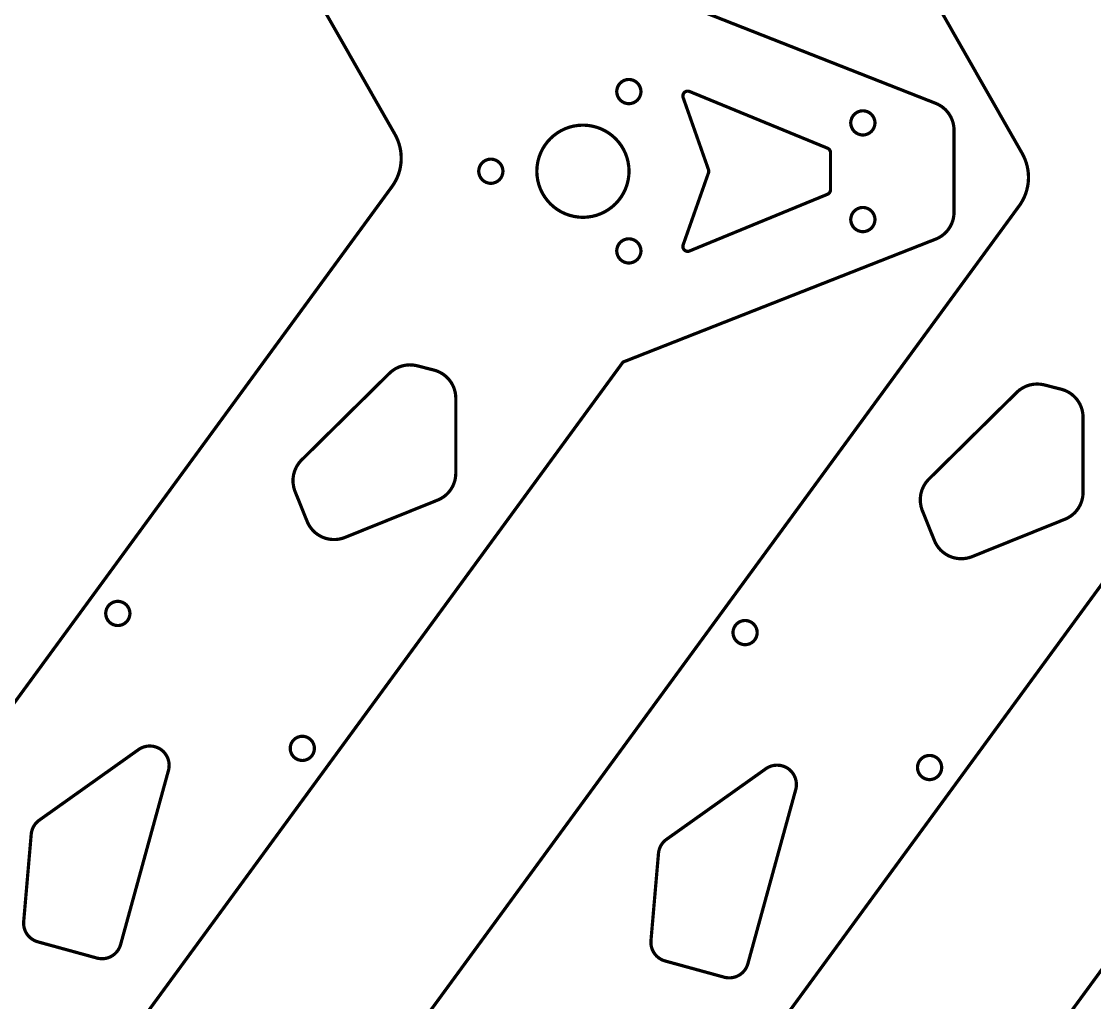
# Model space of a CAD drawing. Extents: x 0 to 578, y 0 to 442.
# Drawn here: x 160.2 to 271.1, y 211.2 to 312.7 of the extents above; entities that cross this region are included whole.
import ezdxf

# ---------------------------------------------------------------- set-up
doc = ezdxf.new("R2010")
doc.units = 0
doc.layers.get('0').update_dxf_attribs({"linetype": 'CONTINUOUS'})

msp = doc.modelspace()

# ---------------------------------------------------------------- linework, layer by layer
at = {"color": 0, "const_width": 0.3333}
for points in [[(1.1853, 25.8522), (198.476, 295.572), (198.531, 295.647), (198.682, 295.876), (198.864, 296.192), (199.021, 296.518), (199.153, 296.851), (199.26, 297.192), (199.343, 297.537), (199.4, 297.888), (199.433, 298.242), (199.44, 298.596), (199.422, 298.95), (199.379, 299.304), (199.311, 299.654), (199.218, 300), (199.099, 300.342), (198.954, 300.675), (198.829, 300.921), (198.785, 301.001), (128.6, 424.089)], [(96.1557, 65.0192), (263.349, 293.592), (263.403, 293.665), (263.554, 293.896), (263.736, 294.211), (263.893, 294.536), (264.025, 294.871), (264.132, 295.211), (264.215, 295.557), (264.272, 295.907), (264.306, 296.261), (264.313, 296.615), (264.294, 296.969), (264.251, 297.322), (264.183, 297.674), (264.09, 298.019), (263.971, 298.361), (263.826, 298.694), (263.701, 298.94), (263.657, 299.021), (193.472, 422.108)], [(161.028, 63.0382), (328.221, 291.611), (328.275, 291.685), (328.426, 291.915), (328.608, 292.231), (328.765, 292.556), (328.897, 292.889), (329.004, 293.231), (329.088, 293.576), (329.144, 293.926), (329.178, 294.279), (329.185, 294.635), (329.167, 294.989), (329.124, 295.342), (329.056, 295.693), (328.963, 296.039), (328.843, 296.379), (328.699, 296.714), (328.574, 296.96), (328.529, 297.039), (258.344, 420.126)], [(224.783, 315.969), (254.711, 304.2), (254.764, 304.179), (254.921, 304.108), (255.122, 304.001), (255.313, 303.881), (255.492, 303.747), (255.661, 303.601), (255.817, 303.444), (255.961, 303.276), (256.093, 303.097), (256.21, 302.911), (256.314, 302.715), (256.403, 302.511), (256.478, 302.301), (256.536, 302.086), (256.578, 301.864), (256.604, 301.638), (256.612, 301.467), (256.612, 301.408), (256.612, 292.942), (256.612, 292.883), (256.604, 292.711), (256.578, 292.486), (256.536, 292.264), (256.478, 292.049), (256.403, 291.839), (256.314, 291.635), (256.21, 291.439), (256.093, 291.253), (255.961, 291.074), (255.817, 290.906), (255.661, 290.749), (255.492, 290.603), (255.313, 290.469), (255.122, 290.349), (254.921, 290.242), (254.764, 290.171), (254.711, 290.15), (222.378, 277.435), (25.399, 8.1406)], [(287.25, 275.454), (120.369, 47.3076)]]:
    msp.add_lwpolyline(points, dxfattribs=at)
at = {"color": 0}
for points in [[(1.1853, 25.8522), (198.476, 295.572), (198.531, 295.647), (198.682, 295.876), (198.864, 296.192), (199.021, 296.518), (199.153, 296.851), (199.26, 297.192), (199.343, 297.537), (199.4, 297.888), (199.433, 298.242), (199.44, 298.596), (199.422, 298.95), (199.379, 299.304), (199.311, 299.654), (199.218, 300), (199.099, 300.342), (198.954, 300.675), (198.829, 300.921), (198.785, 301.001), (128.6, 424.089)], [(96.1557, 65.0192), (263.349, 293.592), (263.403, 293.665), (263.554, 293.896), (263.736, 294.211), (263.893, 294.536), (264.025, 294.871), (264.132, 295.211), (264.215, 295.557), (264.272, 295.907), (264.306, 296.261), (264.313, 296.615), (264.294, 296.969), (264.251, 297.322), (264.183, 297.674), (264.09, 298.019), (263.971, 298.361), (263.826, 298.694), (263.701, 298.94), (263.657, 299.021), (193.472, 422.108)], [(161.028, 63.0382), (328.221, 291.611), (328.275, 291.685), (328.426, 291.915), (328.608, 292.231), (328.765, 292.556), (328.897, 292.889), (329.004, 293.231), (329.088, 293.576), (329.144, 293.926), (329.178, 294.279), (329.185, 294.635), (329.167, 294.989), (329.124, 295.342), (329.056, 295.693), (328.963, 296.039), (328.843, 296.379), (328.699, 296.714), (328.574, 296.96), (328.529, 297.039), (258.344, 420.126)], [(224.783, 315.969), (254.711, 304.2), (254.764, 304.179), (254.921, 304.108), (255.122, 304.001), (255.313, 303.881), (255.492, 303.747), (255.661, 303.601), (255.817, 303.444), (255.961, 303.276), (256.093, 303.097), (256.21, 302.911), (256.314, 302.715), (256.403, 302.511), (256.478, 302.301), (256.536, 302.086), (256.578, 301.864), (256.604, 301.638), (256.612, 301.467), (256.612, 301.408), (256.612, 292.942), (256.612, 292.883), (256.604, 292.711), (256.578, 292.486), (256.536, 292.264), (256.478, 292.049), (256.403, 291.839), (256.314, 291.635), (256.21, 291.439), (256.093, 291.253), (255.961, 291.074), (255.817, 290.906), (255.661, 290.749), (255.492, 290.603), (255.313, 290.469), (255.122, 290.349), (254.921, 290.242), (254.764, 290.171), (254.711, 290.15), (222.378, 277.435), (25.399, 8.1406)], [(287.25, 275.454), (120.369, 47.3076)]]:
    msp.add_lwpolyline(points, dxfattribs=at)
at = {"color": 0, "const_width": 0.3333}
for points in [[(224.231, 305.415), (224.231, 305.351), (224.206, 305.162), (224.133, 304.928), (224.018, 304.717), (223.865, 304.531), (223.679, 304.378), (223.468, 304.263), (223.233, 304.19), (223.044, 304.165), (222.981, 304.165), (222.918, 304.165), (222.729, 304.19), (222.494, 304.263), (222.282, 304.378), (222.097, 304.531), (221.944, 304.717), (221.829, 304.928), (221.757, 305.162), (221.731, 305.351), (221.731, 305.415), (221.731, 305.478), (221.757, 305.667), (221.829, 305.901), (221.944, 306.114), (222.097, 306.299), (222.282, 306.451), (222.494, 306.567), (222.729, 306.639), (222.918, 306.665), (222.981, 306.665), (223.044, 306.665), (223.233, 306.639), (223.468, 306.567), (223.679, 306.451), (223.865, 306.299), (224.018, 306.114), (224.133, 305.901), (224.206, 305.667), (224.231, 305.478), (224.231, 305.415)], [(229.258, 305.424), (229.225, 305.438), (229.118, 305.458), (228.976, 305.453), (228.842, 305.407), (228.75, 305.349), (228.724, 305.324), (228.699, 305.3), (228.635, 305.21), (228.582, 305.079), (228.568, 304.938), (228.585, 304.829), (228.596, 304.796), (231.218, 297.34), (231.228, 297.314), (231.246, 297.175), (231.228, 297.036), (231.218, 297.008), (228.596, 289.554), (228.585, 289.521), (228.568, 289.412), (228.582, 289.271), (228.635, 289.139), (228.699, 289.05), (228.724, 289.026), (228.75, 289.001), (228.842, 288.943), (228.976, 288.897), (229.118, 288.89), (229.225, 288.912), (229.258, 288.926), (243.528, 294.792), (243.561, 294.806), (243.654, 294.867), (243.753, 294.975), (243.815, 295.107), (243.838, 295.217), (243.838, 295.254), (243.838, 299.096), (243.838, 299.133), (243.815, 299.243), (243.753, 299.375), (243.654, 299.482), (243.561, 299.544), (243.528, 299.558), (229.258, 305.424)], [(248.433, 302.175), (248.433, 302.112), (248.408, 301.924), (248.335, 301.689), (248.219, 301.476), (248.067, 301.292), (247.882, 301.139), (247.669, 301.024), (247.435, 300.95), (247.246, 300.925), (247.183, 300.925), (247.119, 300.925), (246.931, 300.95), (246.696, 301.024), (246.485, 301.139), (246.299, 301.292), (246.147, 301.476), (246.032, 301.689), (245.958, 301.924), (245.933, 302.112), (245.933, 302.175), (245.933, 302.237), (245.958, 302.426), (246.032, 302.661), (246.147, 302.874), (246.299, 303.058), (246.485, 303.211), (246.696, 303.326), (246.931, 303.4), (247.119, 303.425), (247.183, 303.425), (247.246, 303.425), (247.435, 303.4), (247.669, 303.326), (247.882, 303.211), (248.067, 303.058), (248.219, 302.874), (248.335, 302.661), (248.408, 302.426), (248.433, 302.237), (248.433, 302.175)], [(222.999, 297.175), (222.999, 297.053), (222.974, 296.688), (222.901, 296.215), (222.783, 295.758), (222.624, 295.321), (222.422, 294.904), (222.185, 294.511), (221.91, 294.144), (221.603, 293.806), (221.264, 293.499), (220.897, 293.224), (220.504, 292.985), (220.087, 292.785), (219.65, 292.624), (219.193, 292.507), (218.721, 292.435), (218.354, 292.41), (218.233, 292.41), (218.111, 292.41), (217.746, 292.435), (217.272, 292.507), (216.817, 292.624), (216.378, 292.785), (215.961, 292.985), (215.569, 293.224), (215.201, 293.499), (214.864, 293.806), (214.556, 294.144), (214.282, 294.511), (214.043, 294.904), (213.843, 295.321), (213.682, 295.758), (213.565, 296.215), (213.493, 296.688), (213.468, 297.053), (213.468, 297.175), (213.468, 297.297), (213.493, 297.662), (213.565, 298.135), (213.682, 298.592), (213.843, 299.029), (214.043, 299.446), (214.282, 299.839), (214.556, 300.206), (214.864, 300.544), (215.201, 300.851), (215.569, 301.126), (215.961, 301.365), (216.378, 301.565), (216.817, 301.726), (217.272, 301.843), (217.746, 301.915), (218.111, 301.94), (218.233, 301.94), (218.354, 301.94), (218.721, 301.915), (219.193, 301.843), (219.65, 301.726), (220.087, 301.565), (220.504, 301.365), (220.897, 301.126), (221.264, 300.851), (221.603, 300.544), (221.91, 300.206), (222.185, 299.839), (222.422, 299.446), (222.624, 299.029), (222.783, 298.592), (222.901, 298.135), (222.974, 297.662), (222.999, 297.297), (222.999, 297.175)], [(209.958, 297.175), (209.958, 297.112), (209.933, 296.924), (209.861, 296.689), (209.746, 296.476), (209.593, 296.292), (209.408, 296.139), (209.196, 296.024), (208.961, 295.95), (208.772, 295.925), (208.708, 295.925), (208.646, 295.925), (208.457, 295.95), (208.222, 296.024), (208.01, 296.139), (207.825, 296.292), (207.672, 296.476), (207.557, 296.689), (207.485, 296.924), (207.458, 297.112), (207.458, 297.175), (207.458, 297.237), (207.485, 297.426), (207.557, 297.661), (207.672, 297.874), (207.825, 298.058), (208.01, 298.211), (208.222, 298.326), (208.457, 298.4), (208.646, 298.425), (208.708, 298.425), (208.772, 298.425), (208.961, 298.4), (209.196, 298.326), (209.408, 298.211), (209.593, 298.058), (209.746, 297.874), (209.861, 297.661), (209.933, 297.426), (209.958, 297.237), (209.958, 297.175)], [(248.433, 292.175), (248.433, 292.112), (248.408, 291.924), (248.335, 291.689), (248.219, 291.476), (248.067, 291.292), (247.882, 291.139), (247.669, 291.024), (247.435, 290.95), (247.246, 290.925), (247.183, 290.925), (247.119, 290.925), (246.931, 290.95), (246.696, 291.024), (246.485, 291.139), (246.299, 291.292), (246.147, 291.476), (246.032, 291.689), (245.958, 291.924), (245.933, 292.112), (245.933, 292.175), (245.933, 292.237), (245.958, 292.426), (246.032, 292.661), (246.147, 292.874), (246.299, 293.058), (246.485, 293.211), (246.696, 293.326), (246.931, 293.4), (247.119, 293.425), (247.183, 293.425), (247.246, 293.425), (247.435, 293.4), (247.669, 293.326), (247.882, 293.211), (248.067, 293.058), (248.219, 292.874), (248.335, 292.661), (248.408, 292.426), (248.433, 292.237), (248.433, 292.175)], [(224.231, 288.935), (224.231, 288.872), (224.206, 288.683), (224.133, 288.449), (224.018, 288.236), (223.865, 288.051), (223.679, 287.899), (223.468, 287.783), (223.233, 287.71), (223.044, 287.685), (222.981, 287.685), (222.918, 287.685), (222.729, 287.71), (222.494, 287.783), (222.282, 287.899), (222.097, 288.051), (221.944, 288.236), (221.829, 288.449), (221.757, 288.683), (221.731, 288.872), (221.731, 288.935), (221.731, 288.997), (221.757, 289.188), (221.829, 289.421), (221.944, 289.633), (222.097, 289.819), (222.282, 289.971), (222.494, 290.086), (222.729, 290.16), (222.918, 290.185), (222.981, 290.185), (223.044, 290.185), (223.233, 290.16), (223.468, 290.086), (223.679, 289.971), (223.865, 289.819), (224.018, 289.633), (224.133, 289.421), (224.206, 289.188), (224.231, 288.997), (224.231, 288.935)], [(201.079, 277.053), (200.985, 277.078), (200.694, 277.125), (200.31, 277.146), (199.926, 277.118), (199.553, 277.043), (199.192, 276.919), (198.847, 276.751), (198.525, 276.537), (198.299, 276.35), (198.229, 276.282), (189.139, 267.308), (189.058, 267.229), (188.843, 266.971), (188.606, 266.599), (188.428, 266.2), (188.308, 265.782), (188.251, 265.351), (188.257, 264.915), (188.328, 264.479), (188.421, 264.156), (188.462, 264.053), (189.71, 260.957), (189.737, 260.888), (189.835, 260.688), (189.983, 260.433), (190.156, 260.196), (190.35, 259.978), (190.565, 259.778), (190.799, 259.601), (191.05, 259.447), (191.249, 259.346), (191.317, 259.317), (191.386, 259.289), (191.596, 259.214), (191.881, 259.14), (192.171, 259.094), (192.462, 259.078), (192.756, 259.089), (193.046, 259.129), (193.333, 259.197), (193.544, 259.267), (193.614, 259.294), (203.204, 263.157), (203.257, 263.178), (203.413, 263.25), (203.611, 263.358), (203.8, 263.479), (203.978, 263.612), (204.144, 263.758), (204.299, 263.915), (204.44, 264.083), (204.571, 264.261), (204.686, 264.447), (204.789, 264.642), (204.876, 264.844), (204.95, 265.053), (205.008, 265.268), (205.05, 265.487), (205.075, 265.713), (205.085, 265.883), (205.085, 265.94), (205.085, 273.7), (205.085, 273.764), (205.074, 273.954), (205.042, 274.204), (204.989, 274.449), (204.918, 274.685), (204.828, 274.912), (204.719, 275.132), (204.594, 275.342), (204.453, 275.54), (204.296, 275.726), (204.125, 275.899), (203.939, 276.058), (203.74, 276.201), (203.528, 276.329), (203.306, 276.44), (203.071, 276.533), (202.889, 276.59), (202.826, 276.607), (201.079, 277.053)], [(265.951, 275.072), (265.857, 275.096), (265.567, 275.144), (265.182, 275.165), (264.799, 275.138), (264.425, 275.061), (264.064, 274.939), (263.719, 274.769), (263.397, 274.557), (263.171, 274.369), (263.101, 274.3), (254.011, 265.328), (253.931, 265.249), (253.715, 264.989), (253.478, 264.618), (253.3, 264.219), (253.181, 263.801), (253.124, 263.371), (253.129, 262.935), (253.199, 262.499), (253.293, 262.175), (253.335, 262.071), (254.582, 258.976), (254.61, 258.907), (254.707, 258.707), (254.856, 258.453), (255.028, 258.215), (255.222, 257.996), (255.438, 257.797), (255.671, 257.621), (255.922, 257.467), (256.121, 257.365), (256.189, 257.336), (256.257, 257.307), (256.468, 257.233), (256.753, 257.16), (257.043, 257.114), (257.335, 257.097), (257.628, 257.108), (257.918, 257.149), (258.206, 257.217), (258.417, 257.286), (258.486, 257.314), (268.076, 261.176), (268.129, 261.197), (268.285, 261.269), (268.483, 261.376), (268.672, 261.499), (268.85, 261.632), (269.015, 261.778), (269.171, 261.935), (269.313, 262.103), (269.443, 262.281), (269.558, 262.467), (269.661, 262.661), (269.749, 262.864), (269.822, 263.072), (269.881, 263.287), (269.922, 263.507), (269.947, 263.731), (269.956, 263.903), (269.956, 263.96), (269.956, 271.719), (269.956, 271.783), (269.946, 271.974), (269.914, 272.224), (269.861, 272.467), (269.79, 272.704), (269.7, 272.932), (269.592, 273.151), (269.467, 273.361), (269.325, 273.56), (269.168, 273.746), (268.997, 273.918), (268.811, 274.078), (268.612, 274.221), (268.4, 274.349), (268.178, 274.46), (267.943, 274.553), (267.761, 274.61), (267.699, 274.625), (265.951, 275.072)], [(171.382, 251.435), (171.382, 251.372), (171.356, 251.183), (171.283, 250.949), (171.168, 250.736), (171.015, 250.551), (170.831, 250.399), (170.618, 250.283), (170.383, 250.211), (170.194, 250.185), (170.132, 250.185), (170.068, 250.185), (169.879, 250.211), (169.644, 250.283), (169.432, 250.399), (169.247, 250.551), (169.094, 250.736), (168.979, 250.949), (168.907, 251.183), (168.882, 251.372), (168.882, 251.435), (168.882, 251.499), (168.907, 251.688), (168.979, 251.922), (169.094, 252.135), (169.247, 252.319), (169.432, 252.472), (169.644, 252.588), (169.879, 252.66), (170.068, 252.685), (170.132, 252.685), (170.194, 252.685), (170.383, 252.66), (170.618, 252.588), (170.831, 252.472), (171.015, 252.319), (171.168, 252.135), (171.283, 251.922), (171.356, 251.688), (171.382, 251.499), (171.382, 251.435)], [(236.254, 249.454), (236.254, 249.392), (236.228, 249.203), (236.156, 248.968), (236.04, 248.756), (235.888, 248.571), (235.703, 248.418), (235.49, 248.303), (235.256, 248.229), (235.067, 248.204), (235.004, 248.204), (234.94, 248.204), (234.751, 248.229), (234.517, 248.303), (234.304, 248.418), (234.119, 248.571), (233.967, 248.756), (233.851, 248.968), (233.779, 249.203), (233.754, 249.392), (233.754, 249.454), (233.754, 249.518), (233.779, 249.707), (233.851, 249.94), (233.967, 250.153), (234.119, 250.339), (234.304, 250.49), (234.517, 250.606), (234.751, 250.679), (234.94, 250.704), (235.004, 250.704), (235.067, 250.704), (235.256, 250.679), (235.49, 250.606), (235.703, 250.49), (235.888, 250.339), (236.04, 250.153), (236.156, 249.94), (236.228, 249.707), (236.254, 249.518), (236.254, 249.454)], [(190.462, 237.479), (190.462, 237.415), (190.436, 237.226), (190.364, 236.992), (190.249, 236.779), (190.096, 236.594), (189.911, 236.442), (189.699, 236.326), (189.464, 236.254), (189.275, 236.229), (189.212, 236.229), (189.149, 236.229), (188.96, 236.254), (188.725, 236.326), (188.513, 236.442), (188.328, 236.594), (188.175, 236.779), (188.06, 236.992), (187.987, 237.226), (187.962, 237.415), (187.962, 237.479), (187.962, 237.542), (187.987, 237.731), (188.06, 237.965), (188.175, 238.178), (188.328, 238.362), (188.513, 238.515), (188.725, 238.631), (188.96, 238.703), (189.149, 238.729), (189.212, 238.729), (189.275, 238.729), (189.464, 238.703), (189.699, 238.631), (189.911, 238.515), (190.096, 238.362), (190.249, 238.178), (190.364, 237.965), (190.436, 237.731), (190.462, 237.542), (190.462, 237.479)], [(162.008, 230.051), (161.964, 230.021), (161.837, 229.915), (161.683, 229.763), (161.547, 229.594), (161.431, 229.414), (161.335, 229.222), (161.258, 229.021), (161.206, 228.81), (161.179, 228.647), (161.175, 228.593), (160.397, 219.569), (160.393, 219.525), (160.39, 219.39), (160.399, 219.214), (160.422, 219.042), (160.46, 218.872), (160.513, 218.708), (160.578, 218.55), (160.657, 218.399), (160.749, 218.256), (160.851, 218.119), (160.967, 217.993), (161.092, 217.876), (161.228, 217.771), (161.372, 217.676), (161.526, 217.594), (161.689, 217.525), (161.817, 217.482), (161.86, 217.469), (167.962, 215.793), (168.011, 215.779), (168.163, 215.749), (168.361, 215.725), (168.56, 215.722), (168.754, 215.737), (168.946, 215.772), (169.131, 215.826), (169.31, 215.896), (169.481, 215.983), (169.643, 216.086), (169.794, 216.204), (169.935, 216.336), (170.063, 216.482), (170.176, 216.642), (170.275, 216.814), (170.357, 216.997), (170.407, 217.142), (170.421, 217.192), (175.368, 235.194), (175.389, 235.271), (175.428, 235.503), (175.439, 235.81), (175.403, 236.111), (175.321, 236.403), (175.197, 236.679), (175.032, 236.935), (174.828, 237.165), (174.65, 237.319), (174.586, 237.364), (174.522, 237.408), (174.317, 237.522), (174.031, 237.636), (173.735, 237.703), (173.432, 237.725), (173.131, 237.701), (172.835, 237.632), (172.55, 237.517), (172.344, 237.4), (172.281, 237.356), (162.008, 230.051)], [(255.335, 235.497), (255.335, 235.435), (255.308, 235.246), (255.236, 235.011), (255.121, 234.799), (254.968, 234.614), (254.783, 234.461), (254.571, 234.346), (254.336, 234.274), (254.147, 234.247), (254.085, 234.247), (254.021, 234.247), (253.832, 234.274), (253.597, 234.346), (253.385, 234.461), (253.2, 234.614), (253.047, 234.799), (252.932, 235.011), (252.86, 235.246), (252.835, 235.435), (252.835, 235.497), (252.835, 235.561), (252.86, 235.75), (252.932, 235.985), (253.047, 236.197), (253.2, 236.382), (253.385, 236.535), (253.597, 236.65), (253.832, 236.722), (254.021, 236.747), (254.085, 236.747), (254.147, 236.747), (254.336, 236.722), (254.571, 236.65), (254.783, 236.535), (254.968, 236.382), (255.121, 236.197), (255.236, 235.985), (255.308, 235.75), (255.335, 235.561), (255.335, 235.497)], [(226.881, 228.071), (226.836, 228.039), (226.71, 227.935), (226.556, 227.782), (226.419, 227.614), (226.303, 227.433), (226.207, 227.242), (226.131, 227.039), (226.078, 226.829), (226.051, 226.667), (226.047, 226.612), (225.269, 217.589), (225.265, 217.544), (225.263, 217.41), (225.271, 217.233), (225.294, 217.06), (225.332, 216.892), (225.385, 216.728), (225.45, 216.569), (225.529, 216.418), (225.621, 216.275), (225.724, 216.139), (225.839, 216.013), (225.964, 215.896), (226.1, 215.79), (226.244, 215.696), (226.399, 215.612), (226.561, 215.544), (226.689, 215.501), (226.732, 215.489), (232.835, 213.813), (232.883, 213.799), (233.035, 213.768), (233.233, 213.744), (233.432, 213.742), (233.626, 213.757), (233.818, 213.792), (234.003, 213.844), (234.182, 213.915), (234.353, 214.001), (234.515, 214.104), (234.667, 214.222), (234.807, 214.356), (234.935, 214.501), (235.049, 214.661), (235.147, 214.832), (235.229, 215.017), (235.279, 215.161), (235.293, 215.211), (240.24, 233.214), (240.261, 233.289), (240.3, 233.522), (240.31, 233.829), (240.275, 234.131), (240.193, 234.422), (240.069, 234.699), (239.904, 234.954), (239.7, 235.183), (239.522, 235.338), (239.458, 235.383), (239.394, 235.428), (239.189, 235.542), (238.903, 235.656), (238.607, 235.722), (238.304, 235.744), (238.003, 235.721), (237.707, 235.65), (237.422, 235.535), (237.217, 235.419), (237.153, 235.374), (226.881, 228.071)]]:
    msp.add_lwpolyline(points, close=True, dxfattribs=at)
at = {"color": 0}
for points in [[(224.231, 305.415), (224.231, 305.351), (224.206, 305.162), (224.133, 304.928), (224.018, 304.717), (223.865, 304.531), (223.679, 304.378), (223.468, 304.263), (223.233, 304.19), (223.044, 304.165), (222.981, 304.165), (222.918, 304.165), (222.729, 304.19), (222.494, 304.263), (222.282, 304.378), (222.097, 304.531), (221.944, 304.717), (221.829, 304.928), (221.757, 305.162), (221.731, 305.351), (221.731, 305.415), (221.731, 305.478), (221.757, 305.667), (221.829, 305.901), (221.944, 306.114), (222.097, 306.299), (222.282, 306.451), (222.494, 306.567), (222.729, 306.639), (222.918, 306.665), (222.981, 306.665), (223.044, 306.665), (223.233, 306.639), (223.468, 306.567), (223.679, 306.451), (223.865, 306.299), (224.018, 306.114), (224.133, 305.901), (224.206, 305.667), (224.231, 305.478), (224.231, 305.415)], [(229.258, 305.424), (229.225, 305.438), (229.118, 305.458), (228.976, 305.453), (228.842, 305.407), (228.75, 305.349), (228.724, 305.324), (228.699, 305.3), (228.635, 305.21), (228.582, 305.079), (228.568, 304.938), (228.585, 304.829), (228.596, 304.796), (231.218, 297.34), (231.228, 297.314), (231.246, 297.175), (231.228, 297.036), (231.218, 297.008), (228.596, 289.554), (228.585, 289.521), (228.568, 289.412), (228.582, 289.271), (228.635, 289.139), (228.699, 289.05), (228.724, 289.026), (228.75, 289.001), (228.842, 288.943), (228.976, 288.897), (229.118, 288.89), (229.225, 288.912), (229.258, 288.926), (243.528, 294.792), (243.561, 294.806), (243.654, 294.867), (243.753, 294.975), (243.815, 295.107), (243.838, 295.217), (243.838, 295.254), (243.838, 299.096), (243.838, 299.133), (243.815, 299.243), (243.753, 299.375), (243.654, 299.482), (243.561, 299.544), (243.528, 299.558), (229.258, 305.424)], [(248.433, 302.175), (248.433, 302.112), (248.408, 301.924), (248.335, 301.689), (248.219, 301.476), (248.067, 301.292), (247.882, 301.139), (247.669, 301.024), (247.435, 300.95), (247.246, 300.925), (247.183, 300.925), (247.119, 300.925), (246.931, 300.95), (246.696, 301.024), (246.485, 301.139), (246.299, 301.292), (246.147, 301.476), (246.032, 301.689), (245.958, 301.924), (245.933, 302.112), (245.933, 302.175), (245.933, 302.237), (245.958, 302.426), (246.032, 302.661), (246.147, 302.874), (246.299, 303.058), (246.485, 303.211), (246.696, 303.326), (246.931, 303.4), (247.119, 303.425), (247.183, 303.425), (247.246, 303.425), (247.435, 303.4), (247.669, 303.326), (247.882, 303.211), (248.067, 303.058), (248.219, 302.874), (248.335, 302.661), (248.408, 302.426), (248.433, 302.237), (248.433, 302.175)], [(222.999, 297.175), (222.999, 297.053), (222.974, 296.688), (222.901, 296.215), (222.783, 295.758), (222.624, 295.321), (222.422, 294.904), (222.185, 294.511), (221.91, 294.144), (221.603, 293.806), (221.264, 293.499), (220.897, 293.224), (220.504, 292.985), (220.087, 292.785), (219.65, 292.624), (219.193, 292.507), (218.721, 292.435), (218.354, 292.41), (218.233, 292.41), (218.111, 292.41), (217.746, 292.435), (217.272, 292.507), (216.817, 292.624), (216.378, 292.785), (215.961, 292.985), (215.569, 293.224), (215.201, 293.499), (214.864, 293.806), (214.556, 294.144), (214.282, 294.511), (214.043, 294.904), (213.843, 295.321), (213.682, 295.758), (213.565, 296.215), (213.493, 296.688), (213.468, 297.053), (213.468, 297.175), (213.468, 297.297), (213.493, 297.662), (213.565, 298.135), (213.682, 298.592), (213.843, 299.029), (214.043, 299.446), (214.282, 299.839), (214.556, 300.206), (214.864, 300.544), (215.201, 300.851), (215.569, 301.126), (215.961, 301.365), (216.378, 301.565), (216.817, 301.726), (217.272, 301.843), (217.746, 301.915), (218.111, 301.94), (218.233, 301.94), (218.354, 301.94), (218.721, 301.915), (219.193, 301.843), (219.65, 301.726), (220.087, 301.565), (220.504, 301.365), (220.897, 301.126), (221.264, 300.851), (221.603, 300.544), (221.91, 300.206), (222.185, 299.839), (222.422, 299.446), (222.624, 299.029), (222.783, 298.592), (222.901, 298.135), (222.974, 297.662), (222.999, 297.297), (222.999, 297.175)], [(209.958, 297.175), (209.958, 297.112), (209.933, 296.924), (209.861, 296.689), (209.746, 296.476), (209.593, 296.292), (209.408, 296.139), (209.196, 296.024), (208.961, 295.95), (208.772, 295.925), (208.708, 295.925), (208.646, 295.925), (208.457, 295.95), (208.222, 296.024), (208.01, 296.139), (207.825, 296.292), (207.672, 296.476), (207.557, 296.689), (207.485, 296.924), (207.458, 297.112), (207.458, 297.175), (207.458, 297.237), (207.485, 297.426), (207.557, 297.661), (207.672, 297.874), (207.825, 298.058), (208.01, 298.211), (208.222, 298.326), (208.457, 298.4), (208.646, 298.425), (208.708, 298.425), (208.772, 298.425), (208.961, 298.4), (209.196, 298.326), (209.408, 298.211), (209.593, 298.058), (209.746, 297.874), (209.861, 297.661), (209.933, 297.426), (209.958, 297.237), (209.958, 297.175)], [(248.433, 292.175), (248.433, 292.112), (248.408, 291.924), (248.335, 291.689), (248.219, 291.476), (248.067, 291.292), (247.882, 291.139), (247.669, 291.024), (247.435, 290.95), (247.246, 290.925), (247.183, 290.925), (247.119, 290.925), (246.931, 290.95), (246.696, 291.024), (246.485, 291.139), (246.299, 291.292), (246.147, 291.476), (246.032, 291.689), (245.958, 291.924), (245.933, 292.112), (245.933, 292.175), (245.933, 292.237), (245.958, 292.426), (246.032, 292.661), (246.147, 292.874), (246.299, 293.058), (246.485, 293.211), (246.696, 293.326), (246.931, 293.4), (247.119, 293.425), (247.183, 293.425), (247.246, 293.425), (247.435, 293.4), (247.669, 293.326), (247.882, 293.211), (248.067, 293.058), (248.219, 292.874), (248.335, 292.661), (248.408, 292.426), (248.433, 292.237), (248.433, 292.175)], [(224.231, 288.935), (224.231, 288.872), (224.206, 288.683), (224.133, 288.449), (224.018, 288.236), (223.865, 288.051), (223.679, 287.899), (223.468, 287.783), (223.233, 287.71), (223.044, 287.685), (222.981, 287.685), (222.918, 287.685), (222.729, 287.71), (222.494, 287.783), (222.282, 287.899), (222.097, 288.051), (221.944, 288.236), (221.829, 288.449), (221.757, 288.683), (221.731, 288.872), (221.731, 288.935), (221.731, 288.997), (221.757, 289.188), (221.829, 289.421), (221.944, 289.633), (222.097, 289.819), (222.282, 289.971), (222.494, 290.086), (222.729, 290.16), (222.918, 290.185), (222.981, 290.185), (223.044, 290.185), (223.233, 290.16), (223.468, 290.086), (223.679, 289.971), (223.865, 289.819), (224.018, 289.633), (224.133, 289.421), (224.206, 289.188), (224.231, 288.997), (224.231, 288.935)], [(201.079, 277.053), (200.985, 277.078), (200.694, 277.125), (200.31, 277.146), (199.926, 277.118), (199.553, 277.043), (199.192, 276.919), (198.847, 276.751), (198.525, 276.537), (198.299, 276.35), (198.229, 276.282), (189.139, 267.308), (189.058, 267.229), (188.843, 266.971), (188.606, 266.599), (188.428, 266.2), (188.308, 265.782), (188.251, 265.351), (188.257, 264.915), (188.328, 264.479), (188.421, 264.156), (188.462, 264.053), (189.71, 260.957), (189.737, 260.888), (189.835, 260.688), (189.983, 260.433), (190.156, 260.196), (190.35, 259.978), (190.565, 259.778), (190.799, 259.601), (191.05, 259.447), (191.249, 259.346), (191.317, 259.317), (191.386, 259.289), (191.596, 259.214), (191.881, 259.14), (192.171, 259.094), (192.462, 259.078), (192.756, 259.089), (193.046, 259.129), (193.333, 259.197), (193.544, 259.267), (193.614, 259.294), (203.204, 263.157), (203.257, 263.178), (203.413, 263.25), (203.611, 263.358), (203.8, 263.479), (203.978, 263.612), (204.144, 263.758), (204.299, 263.915), (204.44, 264.083), (204.571, 264.261), (204.686, 264.447), (204.789, 264.642), (204.876, 264.844), (204.95, 265.053), (205.008, 265.268), (205.05, 265.487), (205.075, 265.713), (205.085, 265.883), (205.085, 265.94), (205.085, 273.7), (205.085, 273.764), (205.074, 273.954), (205.042, 274.204), (204.989, 274.449), (204.918, 274.685), (204.828, 274.912), (204.719, 275.132), (204.594, 275.342), (204.453, 275.54), (204.296, 275.726), (204.125, 275.899), (203.939, 276.058), (203.74, 276.201), (203.528, 276.329), (203.306, 276.44), (203.071, 276.533), (202.889, 276.59), (202.826, 276.607), (201.079, 277.053)], [(265.951, 275.072), (265.857, 275.096), (265.567, 275.144), (265.182, 275.165), (264.799, 275.138), (264.425, 275.061), (264.064, 274.939), (263.719, 274.769), (263.397, 274.557), (263.171, 274.369), (263.101, 274.3), (254.011, 265.328), (253.931, 265.249), (253.715, 264.989), (253.478, 264.618), (253.3, 264.219), (253.181, 263.801), (253.124, 263.371), (253.129, 262.935), (253.199, 262.499), (253.293, 262.175), (253.335, 262.071), (254.582, 258.976), (254.61, 258.907), (254.707, 258.707), (254.856, 258.453), (255.028, 258.215), (255.222, 257.996), (255.438, 257.797), (255.671, 257.621), (255.922, 257.467), (256.121, 257.365), (256.189, 257.336), (256.257, 257.307), (256.468, 257.233), (256.753, 257.16), (257.043, 257.114), (257.335, 257.097), (257.628, 257.108), (257.918, 257.149), (258.206, 257.217), (258.417, 257.286), (258.486, 257.314), (268.076, 261.176), (268.129, 261.197), (268.285, 261.269), (268.483, 261.376), (268.672, 261.499), (268.85, 261.632), (269.015, 261.778), (269.171, 261.935), (269.313, 262.103), (269.443, 262.281), (269.558, 262.467), (269.661, 262.661), (269.749, 262.864), (269.822, 263.072), (269.881, 263.287), (269.922, 263.507), (269.947, 263.731), (269.956, 263.903), (269.956, 263.96), (269.956, 271.719), (269.956, 271.783), (269.946, 271.974), (269.914, 272.224), (269.861, 272.467), (269.79, 272.704), (269.7, 272.932), (269.592, 273.151), (269.467, 273.361), (269.325, 273.56), (269.168, 273.746), (268.997, 273.918), (268.811, 274.078), (268.612, 274.221), (268.4, 274.349), (268.178, 274.46), (267.943, 274.553), (267.761, 274.61), (267.699, 274.625), (265.951, 275.072)], [(171.382, 251.435), (171.382, 251.372), (171.356, 251.183), (171.283, 250.949), (171.168, 250.736), (171.015, 250.551), (170.831, 250.399), (170.618, 250.283), (170.383, 250.211), (170.194, 250.185), (170.132, 250.185), (170.068, 250.185), (169.879, 250.211), (169.644, 250.283), (169.432, 250.399), (169.247, 250.551), (169.094, 250.736), (168.979, 250.949), (168.907, 251.183), (168.882, 251.372), (168.882, 251.435), (168.882, 251.499), (168.907, 251.688), (168.979, 251.922), (169.094, 252.135), (169.247, 252.319), (169.432, 252.472), (169.644, 252.588), (169.879, 252.66), (170.068, 252.685), (170.132, 252.685), (170.194, 252.685), (170.383, 252.66), (170.618, 252.588), (170.831, 252.472), (171.015, 252.319), (171.168, 252.135), (171.283, 251.922), (171.356, 251.688), (171.382, 251.499), (171.382, 251.435)], [(236.254, 249.454), (236.254, 249.392), (236.228, 249.203), (236.156, 248.968), (236.04, 248.756), (235.888, 248.571), (235.703, 248.418), (235.49, 248.303), (235.256, 248.229), (235.067, 248.204), (235.004, 248.204), (234.94, 248.204), (234.751, 248.229), (234.517, 248.303), (234.304, 248.418), (234.119, 248.571), (233.967, 248.756), (233.851, 248.968), (233.779, 249.203), (233.754, 249.392), (233.754, 249.454), (233.754, 249.518), (233.779, 249.707), (233.851, 249.94), (233.967, 250.153), (234.119, 250.339), (234.304, 250.49), (234.517, 250.606), (234.751, 250.679), (234.94, 250.704), (235.004, 250.704), (235.067, 250.704), (235.256, 250.679), (235.49, 250.606), (235.703, 250.49), (235.888, 250.339), (236.04, 250.153), (236.156, 249.94), (236.228, 249.707), (236.254, 249.518), (236.254, 249.454)], [(190.462, 237.479), (190.462, 237.415), (190.436, 237.226), (190.364, 236.992), (190.249, 236.779), (190.096, 236.594), (189.911, 236.442), (189.699, 236.326), (189.464, 236.254), (189.275, 236.229), (189.212, 236.229), (189.149, 236.229), (188.96, 236.254), (188.725, 236.326), (188.513, 236.442), (188.328, 236.594), (188.175, 236.779), (188.06, 236.992), (187.987, 237.226), (187.962, 237.415), (187.962, 237.479), (187.962, 237.542), (187.987, 237.731), (188.06, 237.965), (188.175, 238.178), (188.328, 238.362), (188.513, 238.515), (188.725, 238.631), (188.96, 238.703), (189.149, 238.729), (189.212, 238.729), (189.275, 238.729), (189.464, 238.703), (189.699, 238.631), (189.911, 238.515), (190.096, 238.362), (190.249, 238.178), (190.364, 237.965), (190.436, 237.731), (190.462, 237.542), (190.462, 237.479)], [(162.008, 230.051), (161.964, 230.021), (161.837, 229.915), (161.683, 229.763), (161.547, 229.594), (161.431, 229.414), (161.335, 229.222), (161.258, 229.021), (161.206, 228.81), (161.179, 228.647), (161.175, 228.593), (160.397, 219.569), (160.393, 219.525), (160.39, 219.39), (160.399, 219.214), (160.422, 219.042), (160.46, 218.872), (160.513, 218.708), (160.578, 218.55), (160.657, 218.399), (160.749, 218.256), (160.851, 218.119), (160.967, 217.993), (161.092, 217.876), (161.228, 217.771), (161.372, 217.676), (161.526, 217.594), (161.689, 217.525), (161.817, 217.482), (161.86, 217.469), (167.962, 215.793), (168.011, 215.779), (168.163, 215.749), (168.361, 215.725), (168.56, 215.722), (168.754, 215.737), (168.946, 215.772), (169.131, 215.826), (169.31, 215.896), (169.481, 215.983), (169.643, 216.086), (169.794, 216.204), (169.935, 216.336), (170.063, 216.482), (170.176, 216.642), (170.275, 216.814), (170.357, 216.997), (170.407, 217.142), (170.421, 217.192), (175.368, 235.194), (175.389, 235.271), (175.428, 235.503), (175.439, 235.81), (175.403, 236.111), (175.321, 236.403), (175.197, 236.679), (175.032, 236.935), (174.828, 237.165), (174.65, 237.319), (174.586, 237.364), (174.522, 237.408), (174.317, 237.522), (174.031, 237.636), (173.735, 237.703), (173.432, 237.725), (173.131, 237.701), (172.835, 237.632), (172.55, 237.517), (172.344, 237.4), (172.281, 237.356), (162.008, 230.051)], [(255.335, 235.497), (255.335, 235.435), (255.308, 235.246), (255.236, 235.011), (255.121, 234.799), (254.968, 234.614), (254.783, 234.461), (254.571, 234.346), (254.336, 234.274), (254.147, 234.247), (254.085, 234.247), (254.021, 234.247), (253.832, 234.274), (253.597, 234.346), (253.385, 234.461), (253.2, 234.614), (253.047, 234.799), (252.932, 235.011), (252.86, 235.246), (252.835, 235.435), (252.835, 235.497), (252.835, 235.561), (252.86, 235.75), (252.932, 235.985), (253.047, 236.197), (253.2, 236.382), (253.385, 236.535), (253.597, 236.65), (253.832, 236.722), (254.021, 236.747), (254.085, 236.747), (254.147, 236.747), (254.336, 236.722), (254.571, 236.65), (254.783, 236.535), (254.968, 236.382), (255.121, 236.197), (255.236, 235.985), (255.308, 235.75), (255.335, 235.561), (255.335, 235.497)], [(226.881, 228.071), (226.836, 228.039), (226.71, 227.935), (226.556, 227.782), (226.419, 227.614), (226.303, 227.433), (226.207, 227.242), (226.131, 227.039), (226.078, 226.829), (226.051, 226.667), (226.047, 226.612), (225.269, 217.589), (225.265, 217.544), (225.263, 217.41), (225.271, 217.233), (225.294, 217.06), (225.332, 216.892), (225.385, 216.728), (225.45, 216.569), (225.529, 216.418), (225.621, 216.275), (225.724, 216.139), (225.839, 216.013), (225.964, 215.896), (226.1, 215.79), (226.244, 215.696), (226.399, 215.612), (226.561, 215.544), (226.689, 215.501), (226.732, 215.489), (232.835, 213.813), (232.883, 213.799), (233.035, 213.768), (233.233, 213.744), (233.432, 213.742), (233.626, 213.757), (233.818, 213.792), (234.003, 213.844), (234.182, 213.915), (234.353, 214.001), (234.515, 214.104), (234.667, 214.222), (234.807, 214.356), (234.935, 214.501), (235.049, 214.661), (235.147, 214.832), (235.229, 215.017), (235.279, 215.161), (235.293, 215.211), (240.24, 233.214), (240.261, 233.289), (240.3, 233.522), (240.31, 233.829), (240.275, 234.131), (240.193, 234.422), (240.069, 234.699), (239.904, 234.954), (239.7, 235.183), (239.522, 235.338), (239.458, 235.383), (239.394, 235.428), (239.189, 235.542), (238.903, 235.656), (238.607, 235.722), (238.304, 235.744), (238.003, 235.721), (237.707, 235.65), (237.422, 235.535), (237.217, 235.419), (237.153, 235.374), (226.881, 228.071)]]:
    msp.add_lwpolyline(points, close=True, dxfattribs=at)

doc.saveas('drawing.dxf')
